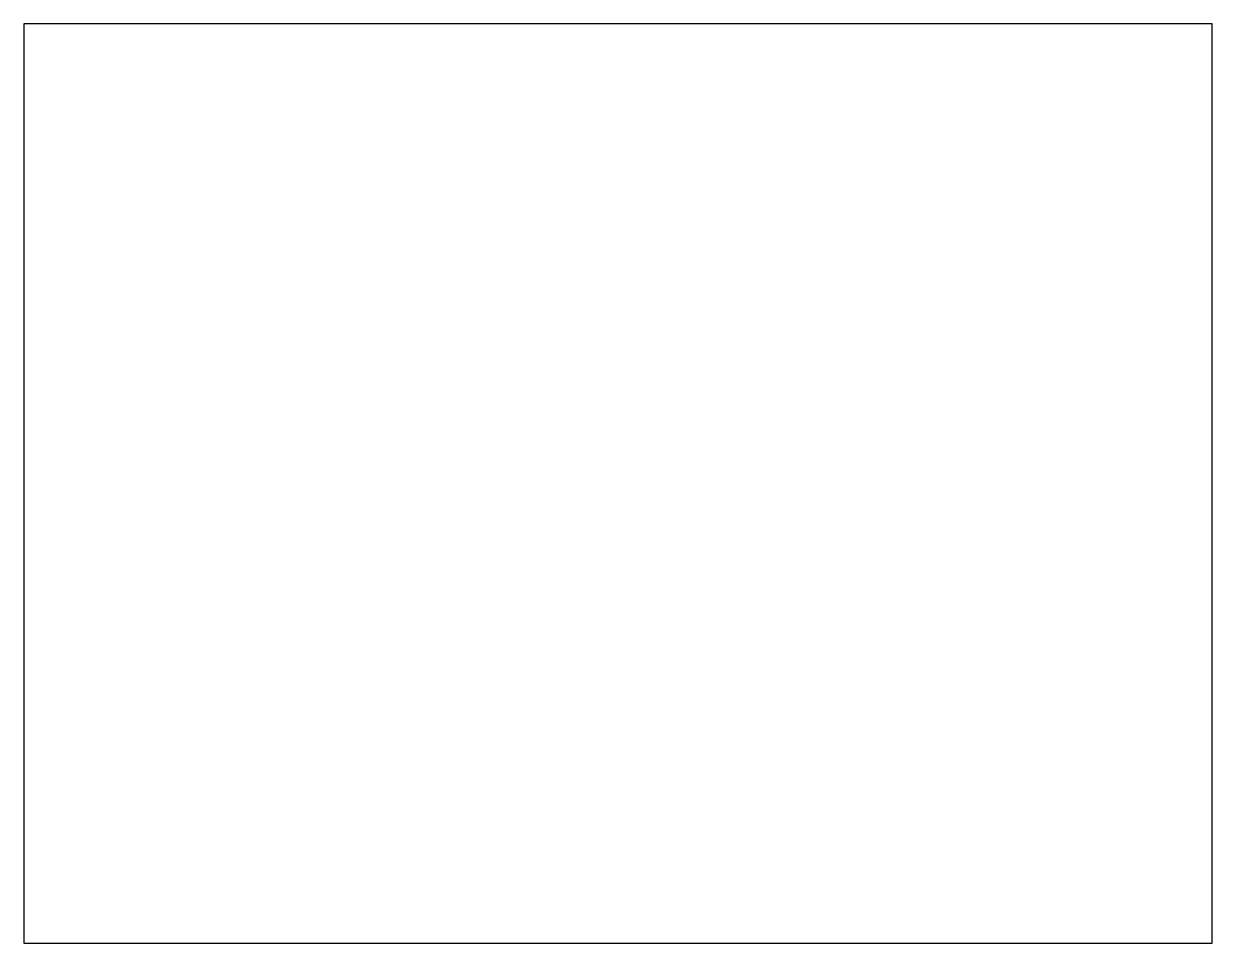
# Model space of a CAD drawing. Header units: inches. Extents: x -3.88 to 3.88, y -3 to 3.
import ezdxf

# ---------------------------------------------------------------- set-up
doc = ezdxf.new("R2010")
doc.units = ezdxf.units.IN

msp = doc.modelspace()

# ---------------------------------------------------------------- linework, layer by layer
for p, q in [((3.8772, 3), (-3.8772, 3)), ((-3.8772, 3), (-3.8772, -3)), ((3.8772, -3), (3.8772, 3)), ((-3.8772, -3), (3.8772, -3))]:
    msp.add_line(p, q)

doc.saveas('drawing.dxf')
